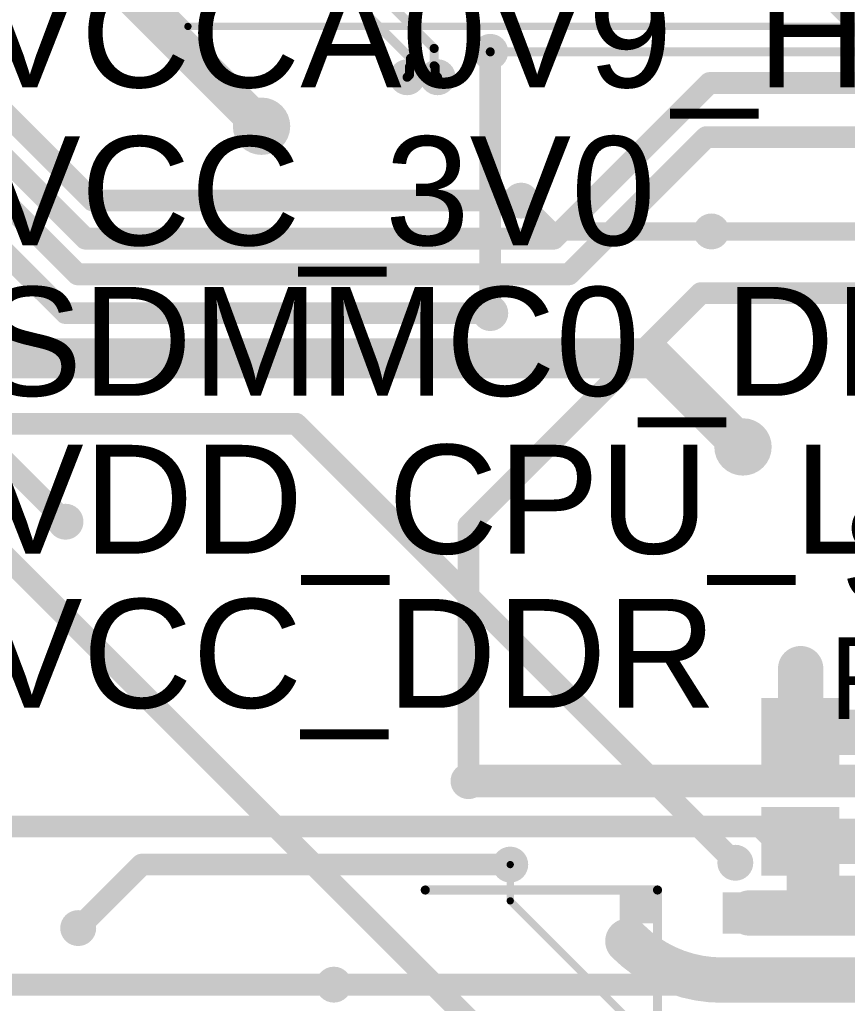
# Model space of a CAD drawing. Header units: millimetres. Extents: x -0.39 to 4.37, y -0.38 to 3.54.
# Drawn here: x 0.64 to 1.096, y 1.586 to 2.128 of the extents above; entities that cross this region are included whole.
import ezdxf

# ---------------------------------------------------------------- set-up
doc = ezdxf.new("R2010")
doc.units = ezdxf.units.MM
doc.header["$MEASUREMENT"] = 0
for name, color, linetype in [('BottomLayer', 5, 'Continuous'), ('BottomPaste', 16, 'Continuous'), ('BottomSolder', 6, 'Continuous'), ('TopLayer', 1, 'Continuous'), ('TopOverlay', 2, 'Continuous'), ('TopSolder', 216, 'Continuous'), ('ViaHoleLayer', 16, 'Continuous')]:
    doc.layers.add(name, color=color, linetype=linetype)
doc.styles.add('Arial', font='', dxfattribs={"height": 0.2})
doc.styles.get('Arial').set_extended_font_data('Arial')

# ---------------------------------------------------------------- blocks, each defined once
blk = doc.blocks.new('BGA_153_321')
at = {"layer": 'TopOverlay'}
blk.add_hatch(color=2, dxfattribs=at).paths.add_polyline_path([(-0.2264644, 0.2350007), (-0.2080864, 0.2350007), (-0.2080864, 0.2559067), (-0.2264644, 0.2559067)])
at = {"layer": 'TopOverlay', "const_width": 0.005}
for points in [[(-0.1131886, 0.2559047), (-0.2263786, 0.2559047)], [(-0.2263786, 0.1279527), (-0.2263786, 0.2559047)]]:
    blk.add_lwpolyline(points, dxfattribs=at)
at = {"layer": 'TopOverlay', "const_width": 0.0025}
for points in [[(-0.2276286, 0.2559047, 1), (-0.2251286, 0.2559047, 1)], [(-0.2276286, 0.2559047, 1), (-0.2251286, 0.2559047, 1)], [(-0.2276286, 0.1279527, 1), (-0.2251286, 0.1279527, 1)]]:
    blk.add_lwpolyline(points, format="xyb", close=True, dxfattribs=at)
blk = doc.blocks.new('C__0402_B_469')
at = {"layer": 'BottomLayer'}
for points in [[(-0.009500000000000001, 0.0125), (-0.009499999999999998, -0.0125), (-0.0275, -0.0125), (-0.0275, 0.0125)], [(0.0275, 0.0125), (0.0275, -0.0125), (0.009500000000000001, -0.0125), (0.009499999999999998, 0.0125)]]:
    blk.add_hatch(color=5, dxfattribs=at).paths.add_polyline_path(points)
at = {"layer": 'BottomPaste'}
for points in [[(-0.009500000000000001, 0.0125), (-0.009499999999999998, -0.0125), (-0.0275, -0.0125), (-0.0275, 0.0125)], [(0.0275, 0.0125), (0.0275, -0.0125), (0.009500000000000001, -0.0125), (0.009499999999999998, 0.0125)]]:
    blk.add_hatch(color=16, dxfattribs=at).paths.add_polyline_path(points)
at = {"layer": 'BottomSolder'}
for points in [[(-0.007137800000000001, 0.0148622), (-0.007137799999999999, -0.0148622), (-0.0298622, -0.0148622), (-0.0298622, 0.0148622)], [(0.0298622, 0.0148622), (0.0298622, -0.0148622), (0.007137800000000001, -0.0148622), (0.007137799999999999, 0.0148622)]]:
    blk.add_hatch(color=6, dxfattribs=at).paths.add_polyline_path(points)
blk = doc.blocks.new('C__0402_B_471')
at = {"layer": 'BottomLayer'}
for points in [[(-0.009500000000000001, 0.0125), (-0.009499999999999998, -0.0125), (-0.0275, -0.0125), (-0.0275, 0.0125)], [(0.0275, 0.0125), (0.0275, -0.0125), (0.009500000000000001, -0.0125), (0.009499999999999998, 0.0125)]]:
    blk.add_hatch(color=5, dxfattribs=at).paths.add_polyline_path(points)
at = {"layer": 'BottomPaste'}
for points in [[(-0.009500000000000001, 0.0125), (-0.009499999999999998, -0.0125), (-0.0275, -0.0125), (-0.0275, 0.0125)], [(0.0275, 0.0125), (0.0275, -0.0125), (0.009500000000000001, -0.0125), (0.009499999999999998, 0.0125)]]:
    blk.add_hatch(color=16, dxfattribs=at).paths.add_polyline_path(points)
at = {"layer": 'BottomSolder'}
for points in [[(-0.007137800000000001, 0.0148622), (-0.007137799999999999, -0.0148622), (-0.0298622, -0.0148622), (-0.0298622, 0.0148622)], [(0.0298622, 0.0148622), (0.0298622, -0.0148622), (0.007137800000000001, -0.0148622), (0.007137799999999999, 0.0148622)]]:
    blk.add_hatch(color=6, dxfattribs=at).paths.add_polyline_path(points)
blk = doc.blocks.new('C__0603_B_502')
at = {"layer": 'BottomLayer'}
for points in [[(-0.015, 0.0175), (-0.015, -0.0175), (-0.045, -0.0175), (-0.045, 0.0175)], [(0.045, 0.0175), (0.045, -0.0175), (0.015, -0.0175), (0.015, 0.0175)]]:
    blk.add_hatch(color=5, dxfattribs=at).paths.add_polyline_path(points)
at = {"layer": 'BottomPaste'}
for points in [[(-0.015, 0.0175), (-0.015, -0.0175), (-0.045, -0.0175), (-0.045, 0.0175)], [(0.045, 0.0175), (0.045, -0.0175), (0.015, -0.0175), (0.015, 0.0175)]]:
    blk.add_hatch(color=16, dxfattribs=at).paths.add_polyline_path(points)
at = {"layer": 'BottomSolder'}
for points in [[(-0.011, 0.0215), (-0.011, -0.0215), (-0.049, -0.0215), (-0.049, 0.0215)], [(0.049, 0.0215), (0.049, -0.0215), (0.011, -0.0215), (0.011, 0.0215)]]:
    blk.add_hatch(color=6, dxfattribs=at).paths.add_polyline_path(points)

msp = doc.modelspace()

# ---------------------------------------------------------------- hatches: boundary and pattern name
at = {"layer": 'BottomLayer'}
h = msp.add_hatch(color=5, dxfattribs=at)
edge = h.paths.add_edge_path()
edge.add_arc((0.899, 2.11), 0.0059055, 0, 360)
h = msp.add_hatch(color=5, dxfattribs=at)
edge = h.paths.add_edge_path()
edge.add_arc((0.8531891, 2.096), 0.0059055, 0, 360)
h = msp.add_hatch(color=5, dxfattribs=at)
edge = h.paths.add_edge_path()
edge.add_arc((0.8700001, 2.096), 0.0059055, 0, 360)
h = msp.add_hatch(color=5, dxfattribs=at)
edge = h.paths.add_edge_path()
edge.add_arc((0.773, 2.069), 0.011811, 0, 360)
h = msp.add_hatch(color=5, dxfattribs=at)
edge = h.paths.add_edge_path()
edge.add_arc((0.916, 2.028), 0.0059055, 0, 360)
h = msp.add_hatch(color=5, dxfattribs=at)
edge = h.paths.add_edge_path()
edge.add_arc((1.0208225, 2.011), 0.0059055, 0, 360)
h = msp.add_hatch(color=5, dxfattribs=at)
edge = h.paths.add_edge_path()
edge.add_arc((0.899, 1.966), 0.0059055, 0, 360)
h = msp.add_hatch(color=5, dxfattribs=at)
edge = h.paths.add_edge_path()
edge.add_arc((1.03822, 1.89222), 0.011811, 0, 360)
h = msp.add_hatch(color=5, dxfattribs=at)
edge = h.paths.add_edge_path()
edge.add_arc((0.665, 1.851), 0.0059055, 0, 360)
h = msp.add_hatch(color=5, dxfattribs=at)
edge = h.paths.add_edge_path()
edge.add_arc((1.07, 1.77), 0.0059055, 0, 360)
h = msp.add_hatch(color=5, dxfattribs=at)
edge = h.paths.add_edge_path()
edge.add_arc((0.887, 1.708), 0.0059055, 0, 360)
h = msp.add_hatch(color=5, dxfattribs=at)
edge = h.paths.add_edge_path()
edge.add_arc((0.91, 1.662), 0.0059055, 0, 360)
h = msp.add_hatch(color=5, dxfattribs=at)
edge = h.paths.add_edge_path()
edge.add_arc((1.034, 1.663), 0.0059055, 0, 360)
h = msp.add_hatch(color=5, dxfattribs=at)
edge = h.paths.add_edge_path()
edge.add_arc((0.672, 1.627), 0.0059055, 0, 360)
h = msp.add_hatch(color=5, dxfattribs=at)
edge = h.paths.add_edge_path()
edge.add_arc((0.9748225, 1.6198222), 0.0059055, 0, 360)
h = msp.add_hatch(color=5, dxfattribs=at)
edge = h.paths.add_edge_path()
edge.add_arc((0.8128225, 1.5958222), 0.0059055, 0, 360)
at = {"layer": 'BottomSolder'}
h = msp.add_hatch(color=6, dxfattribs=at)
edge = h.paths.add_edge_path()
edge.add_arc((0.899, 2.11), 0.0099055, 0, 360)
h = msp.add_hatch(color=6, dxfattribs=at)
edge = h.paths.add_edge_path()
edge.add_arc((0.8531891, 2.096), 0.0099055, 0, 360)
h = msp.add_hatch(color=6, dxfattribs=at)
edge = h.paths.add_edge_path()
edge.add_arc((0.8700001, 2.096), 0.0099055, 0, 360)
h = msp.add_hatch(color=6, dxfattribs=at)
edge = h.paths.add_edge_path()
edge.add_arc((0.773, 2.069), 0.015811, 0, 360)
h = msp.add_hatch(color=6, dxfattribs=at)
edge = h.paths.add_edge_path()
edge.add_arc((0.916, 2.028), 0.0099055, 0, 360)
h = msp.add_hatch(color=6, dxfattribs=at)
edge = h.paths.add_edge_path()
edge.add_arc((1.0208225, 2.011), 0.0099055, 0, 360)
h = msp.add_hatch(color=6, dxfattribs=at)
edge = h.paths.add_edge_path()
edge.add_arc((0.899, 1.966), 0.0099055, 0, 360)
h = msp.add_hatch(color=6, dxfattribs=at)
edge = h.paths.add_edge_path()
edge.add_arc((1.03822, 1.89222), 0.015811, 0, 360)
h = msp.add_hatch(color=6, dxfattribs=at)
edge = h.paths.add_edge_path()
edge.add_arc((0.665, 1.851), 0.0099055, 0, 360)
h = msp.add_hatch(color=6, dxfattribs=at)
edge = h.paths.add_edge_path()
edge.add_arc((1.07, 1.77), 0.0099055, 0, 360)
h = msp.add_hatch(color=6, dxfattribs=at)
edge = h.paths.add_edge_path()
edge.add_arc((0.887, 1.708), 0.0099055, 0, 360)
h = msp.add_hatch(color=6, dxfattribs=at)
edge = h.paths.add_edge_path()
edge.add_arc((0.91, 1.662), 0.0099055, 0, 360)
h = msp.add_hatch(color=6, dxfattribs=at)
edge = h.paths.add_edge_path()
edge.add_arc((1.034, 1.663), 0.0099055, 0, 360)
h = msp.add_hatch(color=6, dxfattribs=at)
edge = h.paths.add_edge_path()
edge.add_arc((0.672, 1.627), 0.0099055, 0, 360)
h = msp.add_hatch(color=6, dxfattribs=at)
edge = h.paths.add_edge_path()
edge.add_arc((0.9748225, 1.6198222), 0.0099055, 0, 360)
h = msp.add_hatch(color=6, dxfattribs=at)
edge = h.paths.add_edge_path()
edge.add_arc((0.8128225, 1.5958222), 0.0099055, 0, 360)
at = {"layer": 'TopLayer'}
h = msp.add_hatch(color=1, dxfattribs=at)
edge = h.paths.add_edge_path()
edge.add_arc((0.899, 2.11), 0.0059055, 0, 360)
h = msp.add_hatch(color=1, dxfattribs=at)
edge = h.paths.add_edge_path()
edge.add_arc((0.8531891, 2.096), 0.0059055, 0, 360)
h = msp.add_hatch(color=1, dxfattribs=at)
edge = h.paths.add_edge_path()
edge.add_arc((0.8700001, 2.096), 0.0059055, 0, 360)
h = msp.add_hatch(color=1, dxfattribs=at)
edge = h.paths.add_edge_path()
edge.add_arc((0.773, 2.069), 0.011811, 0, 360)
h = msp.add_hatch(color=1, dxfattribs=at)
edge = h.paths.add_edge_path()
edge.add_arc((0.916, 2.028), 0.0059055, 0, 360)
h = msp.add_hatch(color=1, dxfattribs=at)
edge = h.paths.add_edge_path()
edge.add_arc((1.0208225, 2.011), 0.0059055, 0, 360)
h = msp.add_hatch(color=1, dxfattribs=at)
edge = h.paths.add_edge_path()
edge.add_arc((0.899, 1.966), 0.0059055, 0, 360)
h = msp.add_hatch(color=1, dxfattribs=at)
edge = h.paths.add_edge_path()
edge.add_arc((1.03822, 1.89222), 0.011811, 0, 360)
h = msp.add_hatch(color=1, dxfattribs=at)
edge = h.paths.add_edge_path()
edge.add_arc((0.665, 1.851), 0.0059055, 0, 360)
h = msp.add_hatch(color=1, dxfattribs=at)
edge = h.paths.add_edge_path()
edge.add_arc((1.07, 1.77), 0.0059055, 0, 360)
h = msp.add_hatch(color=1, dxfattribs=at)
edge = h.paths.add_edge_path()
edge.add_arc((0.887, 1.708), 0.0059055, 0, 360)
h = msp.add_hatch(color=1, dxfattribs=at)
edge = h.paths.add_edge_path()
edge.add_arc((0.91, 1.662), 0.0059055, 0, 360)
h = msp.add_hatch(color=1, dxfattribs=at)
edge = h.paths.add_edge_path()
edge.add_arc((1.034, 1.663), 0.0059055, 0, 360)
h = msp.add_hatch(color=1, dxfattribs=at)
edge = h.paths.add_edge_path()
edge.add_arc((0.672, 1.627), 0.0059055, 0, 360)
h = msp.add_hatch(color=1, dxfattribs=at)
edge = h.paths.add_edge_path()
edge.add_arc((0.9748225, 1.6198222), 0.0059055, 0, 360)
h = msp.add_hatch(color=1, dxfattribs=at)
edge = h.paths.add_edge_path()
edge.add_arc((0.8128225, 1.5958222), 0.0059055, 0, 360)
at = {"layer": 'TopSolder'}
h = msp.add_hatch(color=216, dxfattribs=at)
edge = h.paths.add_edge_path()
edge.add_arc((0.899, 2.11), 0.0099055, 0, 360)
h = msp.add_hatch(color=216, dxfattribs=at)
edge = h.paths.add_edge_path()
edge.add_arc((0.8531891, 2.096), 0.0099055, 0, 360)
h = msp.add_hatch(color=216, dxfattribs=at)
edge = h.paths.add_edge_path()
edge.add_arc((0.8700001, 2.096), 0.0099055, 0, 360)
h = msp.add_hatch(color=216, dxfattribs=at)
edge = h.paths.add_edge_path()
edge.add_arc((0.773, 2.069), 0.015811, 0, 360)
h = msp.add_hatch(color=216, dxfattribs=at)
edge = h.paths.add_edge_path()
edge.add_arc((0.916, 2.028), 0.0099055, 0, 360)
h = msp.add_hatch(color=216, dxfattribs=at)
edge = h.paths.add_edge_path()
edge.add_arc((1.0208225, 2.011), 0.0099055, 0, 360)
h = msp.add_hatch(color=216, dxfattribs=at)
edge = h.paths.add_edge_path()
edge.add_arc((0.899, 1.966), 0.0099055, 0, 360)
h = msp.add_hatch(color=216, dxfattribs=at)
edge = h.paths.add_edge_path()
edge.add_arc((1.03822, 1.89222), 0.015811, 0, 360)
h = msp.add_hatch(color=216, dxfattribs=at)
edge = h.paths.add_edge_path()
edge.add_arc((0.665, 1.851), 0.0099055, 0, 360)
h = msp.add_hatch(color=216, dxfattribs=at)
edge = h.paths.add_edge_path()
edge.add_arc((1.07, 1.77), 0.0099055, 0, 360)
h = msp.add_hatch(color=216, dxfattribs=at)
edge = h.paths.add_edge_path()
edge.add_arc((0.887, 1.708), 0.0099055, 0, 360)
h = msp.add_hatch(color=216, dxfattribs=at)
edge = h.paths.add_edge_path()
edge.add_arc((0.91, 1.662), 0.0099055, 0, 360)
h = msp.add_hatch(color=216, dxfattribs=at)
edge = h.paths.add_edge_path()
edge.add_arc((1.034, 1.663), 0.0099055, 0, 360)
h = msp.add_hatch(color=216, dxfattribs=at)
edge = h.paths.add_edge_path()
edge.add_arc((0.672, 1.627), 0.0099055, 0, 360)
h = msp.add_hatch(color=216, dxfattribs=at)
edge = h.paths.add_edge_path()
edge.add_arc((0.9748225, 1.6198222), 0.0099055, 0, 360)
h = msp.add_hatch(color=216, dxfattribs=at)
edge = h.paths.add_edge_path()
edge.add_arc((0.8128225, 1.5958222), 0.0099055, 0, 360)
at = {"layer": 'ViaHoleLayer'}
h = msp.add_hatch(color=16, dxfattribs=at)
edge = h.paths.add_edge_path()
edge.add_arc((0.899, 2.11), 0.003937, 0, 360)
h = msp.add_hatch(color=16, dxfattribs=at)
edge = h.paths.add_edge_path()
edge.add_arc((0.8531891, 2.096), 0.003937, 0, 360)
h = msp.add_hatch(color=16, dxfattribs=at)
edge = h.paths.add_edge_path()
edge.add_arc((0.8700001, 2.096), 0.003937, 0, 360)
h = msp.add_hatch(color=16, dxfattribs=at)
edge = h.paths.add_edge_path()
edge.add_arc((0.773, 2.069), 0.0059055, 0, 360)
h = msp.add_hatch(color=16, dxfattribs=at)
edge = h.paths.add_edge_path()
edge.add_arc((0.916, 2.028), 0.003937, 0, 360)
h = msp.add_hatch(color=16, dxfattribs=at)
edge = h.paths.add_edge_path()
edge.add_arc((1.0208225, 2.011), 0.003937, 0, 360)
h = msp.add_hatch(color=16, dxfattribs=at)
edge = h.paths.add_edge_path()
edge.add_arc((0.899, 1.966), 0.003937, 0, 360)
h = msp.add_hatch(color=16, dxfattribs=at)
edge = h.paths.add_edge_path()
edge.add_arc((1.03822, 1.89222), 0.0059055, 0, 360)
h = msp.add_hatch(color=16, dxfattribs=at)
edge = h.paths.add_edge_path()
edge.add_arc((0.665, 1.851), 0.003937, 0, 360)
h = msp.add_hatch(color=16, dxfattribs=at)
edge = h.paths.add_edge_path()
edge.add_arc((1.07, 1.77), 0.003937, 0, 360)
h = msp.add_hatch(color=16, dxfattribs=at)
edge = h.paths.add_edge_path()
edge.add_arc((0.887, 1.708), 0.003937, 0, 360)
h = msp.add_hatch(color=16, dxfattribs=at)
edge = h.paths.add_edge_path()
edge.add_arc((0.91, 1.662), 0.003937, 0, 360)
h = msp.add_hatch(color=16, dxfattribs=at)
edge = h.paths.add_edge_path()
edge.add_arc((1.034, 1.663), 0.003937, 0, 360)
h = msp.add_hatch(color=16, dxfattribs=at)
edge = h.paths.add_edge_path()
edge.add_arc((0.672, 1.627), 0.003937, 0, 360)
h = msp.add_hatch(color=16, dxfattribs=at)
edge = h.paths.add_edge_path()
edge.add_arc((0.9748225, 1.6198222), 0.003937, 0, 360)
h = msp.add_hatch(color=16, dxfattribs=at)
edge = h.paths.add_edge_path()
edge.add_arc((0.8128225, 1.5958222), 0.003937, 0, 360)

# ---------------------------------------------------------------- linework, layer by layer
at = {"layer": 'BottomLayer'}
for points, const_width in [([(0.3281779, 2.3798222), (0.6800001, 2.028)], 0.012), ([(0.4042195, 2.2788222), (0.6760417, 2.007)], 0.012), ([(0.5758225, 2.2806222), (0.7324448, 2.1239999)], 0.004), ([(0.7324448, 2.1239999), (1.642, 2.124)], 0.004), ([(0.5529278, 2.1060722), (0.6716449, 1.9873551)], 0.012), ([(0.899, 2.11), (0.8990001, 2.1100001)], 0.005), ([(0.8990001, 2.1100001), (1.4999998, 2.1100001)], 0.005), ([(0.934, 2.007), (1.0198222, 2.0928222)], 0.012), ([(1.0198222, 2.0928222), (1.1308225, 2.0928222)], 0.012), ([(0.9423551, 1.9873551), (1.018, 2.063)], 0.012), ([(1.018, 2.063), (1.379, 2.063)], 0.012), ([(0.6800001, 2.028), (0.916, 2.028)], 0.012), ([(0.6249278, 2.0060722), (0.665, 1.966)], 0.012), ([(0.6760417, 2.007), (0.934, 2.007)], 0.012), ([(1.0208225, 2.011), (1.369, 2.011)], 0.01), ([(0.6716449, 1.9873551), (0.9423551, 1.9873551)], 0.012), ([(0.665, 1.966), (0.899, 1.966)], 0.012), ([(0.095, 1.9409999), (0.98944, 1.941)], 0.022), ([(0.98944, 1.941), (1.03822, 1.89222)], 0.022), ([(0.486, 1.905), (0.792, 1.905)], 0.012), ([(0.792, 1.905), (1.034, 1.663)], 0.012), ([(0.6113964, 1.8524261), (1.030852, 1.4329705)], 0.012), ([(1.07, 1.7349997), (1.07, 1.77)], 0.025), ([(1.0698225, 1.7348222), (1.07, 1.7349997)], 0.025), ([(1.0698225, 1.7348222), (1.1300105, 1.7348222)], 0.025), ([(1.0698225, 1.6748222), (1.0723225, 1.6748222)], 0.025), ([(1.0723225, 1.6748222), (1.0748225, 1.6723222)], 0.025), ([(1.0723225, 1.6748222), (1.1300105, 1.6748222)], 0.025), ([(1.0748225, 1.6412972), (1.0748225, 1.6723222)], 0.025), ([(0.91, 1.642), (0.91, 1.662)], 0.004), ([(1.0748225, 1.6412972), (1.0807975, 1.6353222)], 0.025), ([(0.91, 1.642), (0.979, 1.573)], 0.004), ([(1.0418225, 1.6353222), (1.0807975, 1.6353222)], 0.025), ([(1.0807975, 1.6353222), (1.1197725, 1.6353222)], 0.025), ([(1.0267569, 1.5983221), (1.0268277, 1.5983222)], 0.025), ([(1.0268277, 1.5983222), (1.0418225, 1.5983222)], 0.025), ([(1.0418225, 1.5983222), (1.0807975, 1.5983222)], 0.025), ([(1.0807975, 1.5983222), (1.1197725, 1.5983222)], 0.025), ([(0.0078225, 1.5958222), (0.8128225, 1.5958222)], 0.012)]:
    msp.add_lwpolyline(points, dxfattribs=dict(at, const_width=const_width))
for points, const_width in [([(0.7314448, 2.1239999, 1), (0.7334448, 2.1239999, 1)], 0.002), ([(0.7314448, 2.1239999, 1), (0.7334448, 2.1239999, 1)], 0.002), ([(0.89775, 2.11, 1), (0.90025, 2.11, 1)], 0.0025), ([(0.8977501, 2.1100001, 1), (0.9002501, 2.1100001, 1)], 0.0025), ([(0.8977501, 2.1100001, 1), (0.9002501, 2.1100001, 1)], 0.0025), ([(1.0168222, 2.0928222, 1), (1.0228222, 2.0928222, 1)], 0.006), ([(1.0168222, 2.0928222, 1), (1.0228222, 2.0928222, 1)], 0.006), ([(1.015, 2.063, 1), (1.021, 2.063, 1)], 0.006), ([(1.015, 2.063, 1), (1.021, 2.063, 1)], 0.006), ([(0.6770001, 2.028, 1), (0.6830001, 2.028, 1)], 0.006), ([(0.6770001, 2.028, 1), (0.6830001, 2.028, 1)], 0.006), ([(0.913, 2.028, 1), (0.919, 2.028, 1)], 0.006), ([(0.6730417, 2.007, 1), (0.6790417, 2.007, 1)], 0.006), ([(0.6730417, 2.007, 1), (0.6790417, 2.007, 1)], 0.006), ([(0.931, 2.007, 1), (0.937, 2.007, 1)], 0.006), ([(0.931, 2.007, 1), (0.937, 2.007, 1)], 0.006), ([(1.0183225, 2.011, 1), (1.0233225, 2.011, 1)], 0.005), ([(0.6686449, 1.9873551, 1), (0.6746449, 1.9873551, 1)], 0.006), ([(0.6686449, 1.9873551, 1), (0.6746449, 1.9873551, 1)], 0.006), ([(0.9393551, 1.9873551, 1), (0.9453551, 1.9873551, 1)], 0.006), ([(0.9393551, 1.9873551, 1), (0.9453551, 1.9873551, 1)], 0.006), ([(0.662, 1.966, 1), (0.668, 1.966, 1)], 0.006), ([(0.662, 1.966, 1), (0.668, 1.966, 1)], 0.006), ([(0.896, 1.966, 1), (0.902, 1.966, 1)], 0.006), ([(0.98394, 1.941, 1), (0.99494, 1.941, 1)], 0.011), ([(0.98394, 1.941, 1), (0.99494, 1.941, 1)], 0.011), ([(0.789, 1.905, 1), (0.795, 1.905, 1)], 0.006), ([(0.789, 1.905, 1), (0.795, 1.905, 1)], 0.006), ([(1.03272, 1.89222, 1), (1.04372, 1.89222, 1)], 0.011), ([(1.06375, 1.77, 1), (1.07625, 1.77, 1)], 0.0125), ([(1.0635725, 1.7348222, 1), (1.0760725, 1.7348222, 1)], 0.0125), ([(1.0635725, 1.7348222, 1), (1.0760725, 1.7348222, 1)], 0.0125), ([(1.06375, 1.7349997, 1), (1.07625, 1.7349997, 1)], 0.0125), ([(1.06375, 1.7349997, 1), (1.07625, 1.7349997, 1)], 0.0125), ([(1.0635725, 1.6748222, 1), (1.0760725, 1.6748222, 1)], 0.0125), ([(1.0660725, 1.6748222, 1), (1.0785725, 1.6748222, 1)], 0.0125), ([(1.0660725, 1.6748222, 1), (1.0785725, 1.6748222, 1)], 0.0125), ([(1.0660725, 1.6748222, 1), (1.0785725, 1.6748222, 1)], 0.0125), ([(1.0685725, 1.6723222, 1), (1.0810725, 1.6723222, 1)], 0.0125), ([(1.0685725, 1.6723222, 1), (1.0810725, 1.6723222, 1)], 0.0125), ([(1.031, 1.663, 1), (1.037, 1.663, 1)], 0.006), ([(0.909, 1.662, 1), (0.911, 1.662, 1)], 0.002), ([(1.0685725, 1.6412972, 1), (1.0810725, 1.6412972, 1)], 0.0125), ([(1.0685725, 1.6412972, 1), (1.0810725, 1.6412972, 1)], 0.0125), ([(0.909, 1.642, 1), (0.911, 1.642, 1)], 0.002), ([(0.909, 1.642, 1), (0.911, 1.642, 1)], 0.002), ([(1.0355725, 1.6353222, 1), (1.0480725, 1.6353222, 1)], 0.0125), ([(1.0745475, 1.6353222, 1), (1.0870475, 1.6353222, 1)], 0.0125), ([(1.0745475, 1.6353222, 1), (1.0870475, 1.6353222, 1)], 0.0125), ([(1.0745475, 1.6353222, 1), (1.0870475, 1.6353222, 1)], 0.0125), ([(0.9685725, 1.6198219, 1), (0.9810725, 1.6198219, 1)], 0.0125), ([(1.0205069, 1.5983221, 1), (1.0330069, 1.5983221, 1)], 0.0125), ([(1.0205069, 1.5983221, 1), (1.0330069, 1.5983221, 1)], 0.0125), ([(1.0205777, 1.5983222, 1), (1.0330777, 1.5983222, 1)], 0.0125), ([(1.0205777, 1.5983222, 1), (1.0330777, 1.5983222, 1)], 0.0125), ([(1.0355725, 1.5983222, 1), (1.0480725, 1.5983222, 1)], 0.0125), ([(1.0355725, 1.5983222, 1), (1.0480725, 1.5983222, 1)], 0.0125), ([(1.0745475, 1.5983222, 1), (1.0870475, 1.5983222, 1)], 0.0125), ([(1.0745475, 1.5983222, 1), (1.0870475, 1.5983222, 1)], 0.0125), ([(0.8098225, 1.5958222, 1), (0.8158225, 1.5958222, 1)], 0.006)]:
    msp.add_lwpolyline(points, format="xyb", close=True, dxfattribs=dict(at, const_width=const_width))
at = {"layer": 'BottomLayer', "const_width": 0.025}
msp.add_lwpolyline([(1.0267569, 1.5983221, -0.1990163571801186), (0.9748225, 1.6198219)], format="xyb", dxfattribs=at)
at = {"layer": 'TopLayer'}
for points, const_width in [([(0.6469778, 2.1950222), (0.7723088, 2.0696912)], 0.02), ([(0.8009558, 2.179), (0.8680946, 2.1118612)], 0.005), ([(0.7955711, 2.166), (0.8550946, 2.1064765)], 0.005), ([(1.079, 2.142), (1.213, 2.008)], 0.004), ([(0.899, 1.966), (0.899, 2.109)], 0.012), ([(0.8680946, 2.1023345), (0.8680946, 2.1118612)], 0.005), ([(0.8544922, 2.1017321), (0.8550946, 2.1023345)], 0.005), ([(0.8544922, 2.0973031), (0.8544922, 2.1017321)], 0.005), ([(0.8550946, 2.1023345), (0.8550946, 2.1064765)], 0.005), ([(0.8680946, 2.1023345), (0.868697, 2.1017321)], 0.005), ([(0.868697, 2.0973031), (0.868697, 2.1017321)], 0.005), ([(0.8531891, 2.096), (0.8544922, 2.0973031)], 0.005), ([(0.868697, 2.0973031), (0.8700001, 2.096)], 0.005), ([(0.916, 2.028), (0.933, 2.011)], 0.01), ([(0.933, 2.011), (1.0208225, 2.011)], 0.01), ([(0.887, 1.849), (1.015, 1.977)], 0.012), ([(1.015, 1.977), (1.2376447, 1.977)], 0.012), ([(0.5781778, 1.9378222), (0.665, 1.851)], 0.012), ([(0.887, 1.708), (0.887, 1.849)], 0.012), ([(0.887, 1.708), (1.2388003, 1.708)], 0.018), ([(0.2683016, 1.683), (1.0476447, 1.683)], 0.012), ([(1.0476447, 1.683), (1.0808225, 1.6498222)], 0.012), ([(0.672, 1.627), (0.707, 1.662)], 0.012), ([(0.707, 1.662), (0.91, 1.662)], 0.012), ([(1.0808225, 1.6498222), (1.2398225, 1.6498222)], 0.012), ([(0.8128225, 1.5958222), (1.2398225, 1.5958222)], 0.012)]:
    msp.add_lwpolyline(points, dxfattribs=dict(at, const_width=const_width))
for points, const_width in [([(0.896, 2.109, 1), (0.902, 2.109, 1)], 0.006), ([(0.8668446, 2.1118612, 1), (0.8693446, 2.1118612, 1)], 0.0025), ([(0.8668446, 2.1118612, 1), (0.8693446, 2.1118612, 1)], 0.0025), ([(0.8532422, 2.1017321, 1), (0.8557422, 2.1017321, 1)], 0.0025), ([(0.8532422, 2.1017321, 1), (0.8557422, 2.1017321, 1)], 0.0025), ([(0.8538446, 2.1064765, 1), (0.8563446, 2.1064765, 1)], 0.0025), ([(0.8538446, 2.1064765, 1), (0.8563446, 2.1064765, 1)], 0.0025), ([(0.8538446, 2.1023345, 1), (0.8563446, 2.1023345, 1)], 0.0025), ([(0.8538446, 2.1023345, 1), (0.8563446, 2.1023345, 1)], 0.0025), ([(0.8668446, 2.1023345, 1), (0.8693446, 2.1023345, 1)], 0.0025), ([(0.8668446, 2.1023345, 1), (0.8693446, 2.1023345, 1)], 0.0025), ([(0.867447, 2.1017321, 1), (0.869947, 2.1017321, 1)], 0.0025), ([(0.867447, 2.1017321, 1), (0.869947, 2.1017321, 1)], 0.0025), ([(0.8519391, 2.096, 1), (0.8544391, 2.096, 1)], 0.0025), ([(0.8532422, 2.0973031, 1), (0.8557422, 2.0973031, 1)], 0.0025), ([(0.8532422, 2.0973031, 1), (0.8557422, 2.0973031, 1)], 0.0025), ([(0.867447, 2.0973031, 1), (0.869947, 2.0973031, 1)], 0.0025), ([(0.867447, 2.0973031, 1), (0.869947, 2.0973031, 1)], 0.0025), ([(0.8687501, 2.096, 1), (0.8712501, 2.096, 1)], 0.0025), ([(0.7673088, 2.0696912, 1), (0.7773088, 2.0696912, 1)], 0.01), ([(0.9135, 2.028, 1), (0.9185, 2.028, 1)], 0.005), ([(0.9305, 2.011, 1), (0.9355, 2.011, 1)], 0.005), ([(0.9305, 2.011, 1), (0.9355, 2.011, 1)], 0.005), ([(1.0183225, 2.011, 1), (1.0233225, 2.011, 1)], 0.005), ([(1.012, 1.977, 1), (1.018, 1.977, 1)], 0.006), ([(1.012, 1.977, 1), (1.018, 1.977, 1)], 0.006), ([(0.896, 1.966, 1), (0.902, 1.966, 1)], 0.006), ([(0.662, 1.851, 1), (0.668, 1.851, 1)], 0.006), ([(0.884, 1.849, 1), (0.89, 1.849, 1)], 0.006), ([(0.884, 1.849, 1), (0.89, 1.849, 1)], 0.006), ([(0.8825, 1.708, 1), (0.8915, 1.708, 1)], 0.009), ([(0.884, 1.708, 1), (0.89, 1.708, 1)], 0.006), ([(1.0446447, 1.683, 1), (1.0506447, 1.683, 1)], 0.006), ([(1.0446447, 1.683, 1), (1.0506447, 1.683, 1)], 0.006), ([(0.704, 1.662, 1), (0.71, 1.662, 1)], 0.006), ([(0.704, 1.662, 1), (0.71, 1.662, 1)], 0.006), ([(0.907, 1.662, 1), (0.913, 1.662, 1)], 0.006), ([(1.0778225, 1.6498222, 1), (1.0838225, 1.6498222, 1)], 0.006), ([(1.0778225, 1.6498222, 1), (1.0838225, 1.6498222, 1)], 0.006), ([(0.669, 1.627, 1), (0.675, 1.627, 1)], 0.006), ([(0.8098225, 1.5958222, 1), (0.8158225, 1.5958222, 1)], 0.006)]:
    msp.add_lwpolyline(points, format="xyb", close=True, dxfattribs=dict(at, const_width=const_width))

# ---------------------------------------------------------------- block references
at = {"rotation": 270}
for name, p in [('C__0603_B_502', (1.0698225, 1.7048222)), ('BGA_153_321', (0.7352398, 1.4216096)), ('C__0402_B_471', (1.0418225, 1.6168222)), ('C__0402_B_469', (1.0807975, 1.6168222))]:
    msp.add_blockref(name, p, dxfattribs=at)

# ---------------------------------------------------------------- texts
at = {"layer": 'TopOverlay', "style": 'Arial'}
for s, p in [('VCCA0V9_HDMI', (0.6173885, 2.0904107)), ('VCC_3V0', (0.617453, 2.0034107)), ('SDMMC0_DET_L', (0.6183428, 1.9204107)), ('VDD_CPU_L', (0.6190925, 1.8334107)), ('VCC_DDR', (0.618453, 1.7484107))]:
    msp.add_text(s, height=0.06, rotation=360, dxfattribs=at).set_placement(p)
for s, height, p in [('SB16', 0.055, (1.0921514, 1.8063864)), ('R73', 0.045, (1.0858419, 1.7423295))]:
    msp.add_text(s, height=height, dxfattribs=at).set_placement(p)

doc.saveas('drawing.dxf')
